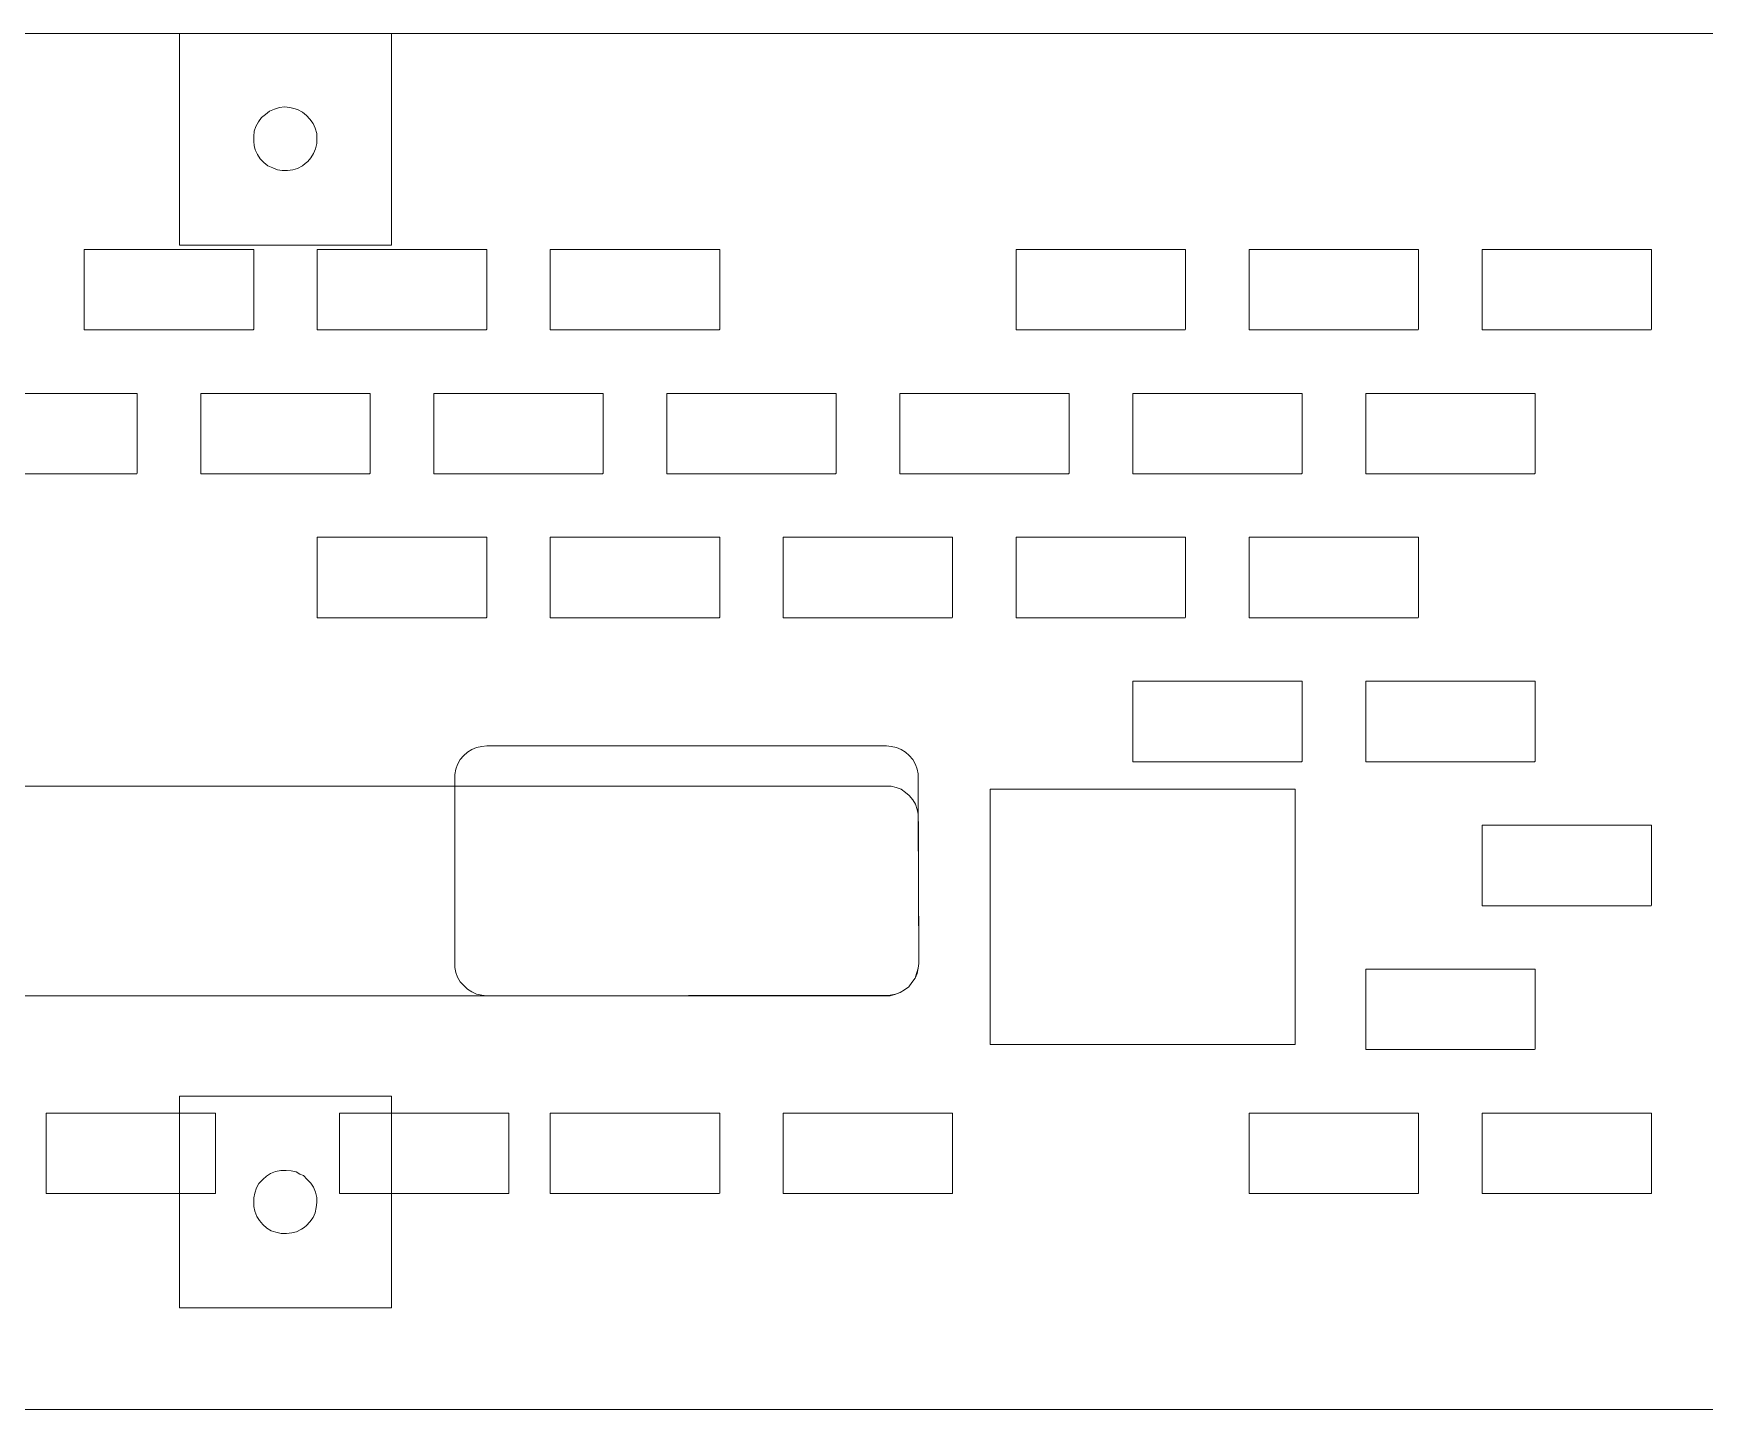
# Model space of a CAD drawing. Header units: millimetres. Extents: x -38 to 1265, y -860 to -429.
# Drawn here: x 219.1 to 298, y -494.5 to -429.5 of the extents above; entities that cross this region are included whole.
import ezdxf

# ---------------------------------------------------------------- set-up
doc = ezdxf.new("R2010")
doc.units = ezdxf.units.MM
doc.header["$MEASUREMENT"] = 0
doc.layers.add('layer 1', color=7, linetype='Continuous')

msp = doc.modelspace()

# ---------------------------------------------------------------- linework, layer by layer
at = {"layer": 'layer 1', "color": 250, "lineweight": 9}
for points, knots in [([(413.0125, -494.4875), (413.0125, -494.4875), (49.0125, -494.4875), (49.0125, -494.4875), (49.0125, -494.4875), (49.0125, -429.4875), (49.0125, -429.4875), (49.0125, -429.4875), (413.0125, -429.4875), (413.0125, -429.4875), (413.0125, -429.4875), (413.0125, -494.4875), (413.0125, -494.4875)], [0, 0, 0, 0, 0.25, 0.25, 0.25, 0.5, 0.5, 0.5, 0.75, 0.75, 0.75, 1, 1, 1, 1]), ([(232.0625, -435.5375), (232.0625, -435.5375), (232.2125, -435.3625), (232.2125, -435.3625), (232.2125, -435.3625), (232.3375, -435.1625), (232.3375, -435.1625), (232.3375, -435.1625), (232.4375, -434.9375), (232.4375, -434.9375), (232.4375, -434.9375), (232.4875, -434.6875), (232.4875, -434.6875), (232.4875, -434.6875), (232.4875, -434.4375), (232.4875, -434.4375), (232.4875, -434.4375), (232.4875, -434.2125), (232.4875, -434.2125), (232.4875, -434.2125), (232.4125, -433.9625), (232.4125, -433.9625), (232.4125, -433.9625), (232.3125, -433.7375), (232.3125, -433.7375), (232.3125, -433.7375), (232.1625, -433.5375), (232.1625, -433.5375), (232.1625, -433.5375), (232.0125, -433.3625), (232.0125, -433.3625), (232.0125, -433.3625), (231.8125, -433.2125), (231.8125, -433.2125), (231.8125, -433.2125), (231.5875, -433.0875), (231.5875, -433.0875), (231.5875, -433.0875), (231.4125, -433.0375), (231.4125, -433.0375), (231.4125, -433.0375), (231.2125, -432.9875), (231.2125, -432.9875), (231.2125, -432.9875), (230.9625, -432.9625), (230.9625, -432.9625), (230.9625, -432.9625), (230.7375, -432.9875), (230.7375, -432.9875), (230.7375, -432.9875), (230.4875, -433.0625), (230.4875, -433.0625), (230.4875, -433.0625), (230.2625, -433.1625), (230.2625, -433.1625), (230.2625, -433.1625), (230.0625, -433.3125), (230.0625, -433.3125), (230.0625, -433.3125), (229.8875, -433.4625), (229.8875, -433.4625), (229.8875, -433.4625), (229.7375, -433.6625), (229.7375, -433.6625), (229.7375, -433.6625), (229.6125, -433.8875), (229.6125, -433.8875), (229.6125, -433.8875), (229.5375, -434.1125), (229.5375, -434.1125), (229.5375, -434.1125), (229.5125, -434.3625), (229.5125, -434.3625), (229.5125, -434.3625), (229.5125, -434.5875), (229.5125, -434.5875), (229.5125, -434.5875), (229.5375, -434.7875), (229.5375, -434.7875), (229.5375, -434.7875), (229.5875, -434.9875), (229.5875, -434.9875), (229.5875, -434.9875), (229.6875, -435.2125), (229.6875, -435.2125), (229.6875, -435.2125), (229.8125, -435.4125), (229.8125, -435.4125), (229.8125, -435.4125), (229.9875, -435.5875), (229.9875, -435.5875), (229.9875, -435.5875), (230.1875, -435.7375), (230.1875, -435.7375), (230.1875, -435.7375), (230.4125, -435.8375), (230.4125, -435.8375), (230.4125, -435.8375), (230.6375, -435.9375), (230.6375, -435.9375), (230.6375, -435.9375), (230.8625, -435.9625), (230.8625, -435.9625), (230.8625, -435.9625), (231.1125, -435.9625), (231.1125, -435.9625), (231.1125, -435.9625), (231.3625, -435.9375), (231.3625, -435.9375), (231.3625, -435.9375), (231.5875, -435.8625), (231.5875, -435.8625), (231.5875, -435.8625), (231.8125, -435.7375), (231.8125, -435.7375), (231.8125, -435.7375), (231.9375, -435.6375), (231.9375, -435.6375), (231.9375, -435.6375), (232.0625, -435.5375), (232.0625, -435.5375)], [0, 0, 0, 0, 0.025, 0.025, 0.025, 0.05, 0.05, 0.05, 0.075, 0.075, 0.075, 0.1, 0.1, 0.1, 0.125, 0.125, 0.125, 0.15, 0.15, 0.15, 0.175, 0.175, 0.175, 0.2, 0.2, 0.2, 0.225, 0.225, 0.225, 0.25, 0.25, 0.25, 0.275, 0.275, 0.275, 0.3, 0.3, 0.3, 0.325, 0.325, 0.325, 0.35, 0.35, 0.35, 0.375, 0.375, 0.375, 0.4, 0.4, 0.4, 0.425, 0.425, 0.425, 0.45, 0.45, 0.45, 0.475, 0.475, 0.475, 0.5, 0.5, 0.5, 0.525, 0.525, 0.525, 0.55, 0.55, 0.55, 0.575, 0.575, 0.575, 0.6, 0.6, 0.6, 0.625, 0.625, 0.625, 0.65, 0.65, 0.65, 0.675, 0.675, 0.675, 0.7, 0.7, 0.7, 0.725, 0.725, 0.725, 0.75, 0.75, 0.75, 0.775, 0.775, 0.775, 0.8, 0.8, 0.8, 0.825, 0.825, 0.825, 0.85, 0.85, 0.85, 0.875, 0.875, 0.875, 0.9, 0.9, 0.9, 0.925, 0.925, 0.925, 0.95, 0.95, 0.95, 0.975, 0.975, 0.975, 1, 1, 1, 1]), ([(229.4875, -443.4875), (229.4875, -443.4875), (229.5125, -443.4625), (229.5125, -443.4625), (229.5125, -443.4625), (229.5125, -439.6875), (229.5125, -439.6875), (229.5125, -439.6875), (229.4875, -439.6875), (229.4875, -439.6875), (229.4875, -439.6875), (221.5125, -439.6875), (221.5125, -439.6875), (221.5125, -439.6875), (221.5125, -443.4625), (221.5125, -443.4625), (221.5125, -443.4625), (221.5125, -443.4875), (221.5125, -443.4875), (221.5125, -443.4875), (229.4875, -443.4875), (229.4875, -443.4875)], [0, 0, 0, 0, 0.1428571, 0.1428571, 0.1428571, 0.2857143, 0.2857143, 0.2857143, 0.4285714, 0.4285714, 0.4285714, 0.5714286, 0.5714286, 0.5714286, 0.7142857, 0.7142857, 0.7142857, 0.8571429, 0.8571429, 0.8571429, 1, 1, 1, 1]), ([(240.4875, -443.4875), (240.4875, -443.4875), (240.5125, -443.4625), (240.5125, -443.4625), (240.5125, -443.4625), (240.5125, -439.6875), (240.5125, -439.6875), (240.5125, -439.6875), (240.4875, -439.6875), (240.4875, -439.6875), (240.4875, -439.6875), (232.5125, -439.6875), (232.5125, -439.6875), (232.5125, -439.6875), (232.5125, -443.4625), (232.5125, -443.4625), (232.5125, -443.4625), (232.5125, -443.4875), (232.5125, -443.4875), (232.5125, -443.4875), (240.4875, -443.4875), (240.4875, -443.4875)], [0, 0, 0, 0, 0.1428571, 0.1428571, 0.1428571, 0.2857143, 0.2857143, 0.2857143, 0.4285714, 0.4285714, 0.4285714, 0.5714286, 0.5714286, 0.5714286, 0.7142857, 0.7142857, 0.7142857, 0.8571429, 0.8571429, 0.8571429, 1, 1, 1, 1]), ([(251.4875, -443.4875), (251.4875, -443.4875), (251.5125, -443.4625), (251.5125, -443.4625), (251.5125, -443.4625), (251.5125, -439.6875), (251.5125, -439.6875), (251.5125, -439.6875), (251.4875, -439.6875), (251.4875, -439.6875), (251.4875, -439.6875), (243.5125, -439.6875), (243.5125, -439.6875), (243.5125, -439.6875), (243.5125, -443.4625), (243.5125, -443.4625), (243.5125, -443.4625), (243.5125, -443.4875), (243.5125, -443.4875), (243.5125, -443.4875), (251.4875, -443.4875), (251.4875, -443.4875)], [0, 0, 0, 0, 0.1428571, 0.1428571, 0.1428571, 0.2857143, 0.2857143, 0.2857143, 0.4285714, 0.4285714, 0.4285714, 0.5714286, 0.5714286, 0.5714286, 0.7142857, 0.7142857, 0.7142857, 0.8571429, 0.8571429, 0.8571429, 1, 1, 1, 1]), ([(273.4875, -443.4875), (273.4875, -443.4875), (273.5125, -443.4625), (273.5125, -443.4625), (273.5125, -443.4625), (273.5125, -439.6875), (273.5125, -439.6875), (273.5125, -439.6875), (273.4875, -439.6875), (273.4875, -439.6875), (273.4875, -439.6875), (265.5125, -439.6875), (265.5125, -439.6875), (265.5125, -439.6875), (265.5125, -443.4625), (265.5125, -443.4625), (265.5125, -443.4625), (265.5125, -443.4875), (265.5125, -443.4875), (265.5125, -443.4875), (273.4875, -443.4875), (273.4875, -443.4875)], [0, 0, 0, 0, 0.1428571, 0.1428571, 0.1428571, 0.2857143, 0.2857143, 0.2857143, 0.4285714, 0.4285714, 0.4285714, 0.5714286, 0.5714286, 0.5714286, 0.7142857, 0.7142857, 0.7142857, 0.8571429, 0.8571429, 0.8571429, 1, 1, 1, 1]), ([(284.4875, -443.4875), (284.4875, -443.4875), (284.5125, -443.4625), (284.5125, -443.4625), (284.5125, -443.4625), (284.5125, -439.6875), (284.5125, -439.6875), (284.5125, -439.6875), (284.4875, -439.6875), (284.4875, -439.6875), (284.4875, -439.6875), (276.5125, -439.6875), (276.5125, -439.6875), (276.5125, -439.6875), (276.5125, -443.4625), (276.5125, -443.4625), (276.5125, -443.4625), (276.5125, -443.4875), (276.5125, -443.4875), (276.5125, -443.4875), (284.4875, -443.4875), (284.4875, -443.4875)], [0, 0, 0, 0, 0.1428571, 0.1428571, 0.1428571, 0.2857143, 0.2857143, 0.2857143, 0.4285714, 0.4285714, 0.4285714, 0.5714286, 0.5714286, 0.5714286, 0.7142857, 0.7142857, 0.7142857, 0.8571429, 0.8571429, 0.8571429, 1, 1, 1, 1]), ([(295.5125, -439.6875), (295.5125, -439.6875), (295.4875, -439.6875), (295.4875, -439.6875), (295.4875, -439.6875), (287.5125, -439.6875), (287.5125, -439.6875), (287.5125, -439.6875), (287.5125, -443.4625), (287.5125, -443.4625), (287.5125, -443.4625), (287.5125, -443.4875), (287.5125, -443.4875), (287.5125, -443.4875), (295.4875, -443.4875), (295.4875, -443.4875), (295.4875, -443.4875), (295.5125, -443.4625), (295.5125, -443.4625), (295.5125, -443.4625), (295.5125, -439.6875), (295.5125, -439.6875)], [0, 0, 0, 0, 0.1428571, 0.1428571, 0.1428571, 0.2857143, 0.2857143, 0.2857143, 0.4285714, 0.4285714, 0.4285714, 0.5714286, 0.5714286, 0.5714286, 0.7142857, 0.7142857, 0.7142857, 0.8571429, 0.8571429, 0.8571429, 1, 1, 1, 1]), ([(216.0125, -446.4875), (216.0125, -446.4875), (216.0125, -446.4875), (216.0125, -446.4875), (216.0125, -446.4875), (216.0125, -450.2625), (216.0125, -450.2625), (216.0125, -450.2625), (216.0125, -450.2875), (216.0125, -450.2875), (216.0125, -450.2875), (223.9875, -450.2875), (223.9875, -450.2875), (223.9875, -450.2875), (224.0125, -450.2625), (224.0125, -450.2625), (224.0125, -450.2625), (224.0125, -446.4875), (224.0125, -446.4875), (224.0125, -446.4875), (216.0125, -446.4875), (216.0125, -446.4875)], [0, 0, 0, 0, 0.1428571, 0.1428571, 0.1428571, 0.2857143, 0.2857143, 0.2857143, 0.4285714, 0.4285714, 0.4285714, 0.5714286, 0.5714286, 0.5714286, 0.7142857, 0.7142857, 0.7142857, 0.8571429, 0.8571429, 0.8571429, 1, 1, 1, 1]), ([(227.0125, -446.4875), (227.0125, -446.4875), (227.0125, -446.4875), (227.0125, -446.4875), (227.0125, -446.4875), (227.0125, -450.2625), (227.0125, -450.2625), (227.0125, -450.2625), (227.0125, -450.2875), (227.0125, -450.2875), (227.0125, -450.2875), (234.9875, -450.2875), (234.9875, -450.2875), (234.9875, -450.2875), (235.0125, -450.2625), (235.0125, -450.2625), (235.0125, -450.2625), (235.0125, -446.4875), (235.0125, -446.4875), (235.0125, -446.4875), (227.0125, -446.4875), (227.0125, -446.4875)], [0, 0, 0, 0, 0.1428571, 0.1428571, 0.1428571, 0.2857143, 0.2857143, 0.2857143, 0.4285714, 0.4285714, 0.4285714, 0.5714286, 0.5714286, 0.5714286, 0.7142857, 0.7142857, 0.7142857, 0.8571429, 0.8571429, 0.8571429, 1, 1, 1, 1]), ([(238.0125, -446.4875), (238.0125, -446.4875), (238.0125, -446.4875), (238.0125, -446.4875), (238.0125, -446.4875), (238.0125, -450.2625), (238.0125, -450.2625), (238.0125, -450.2625), (238.0125, -450.2875), (238.0125, -450.2875), (238.0125, -450.2875), (245.9875, -450.2875), (245.9875, -450.2875), (245.9875, -450.2875), (246.0125, -450.2625), (246.0125, -450.2625), (246.0125, -450.2625), (246.0125, -446.4875), (246.0125, -446.4875), (246.0125, -446.4875), (238.0125, -446.4875), (238.0125, -446.4875)], [0, 0, 0, 0, 0.1428571, 0.1428571, 0.1428571, 0.2857143, 0.2857143, 0.2857143, 0.4285714, 0.4285714, 0.4285714, 0.5714286, 0.5714286, 0.5714286, 0.7142857, 0.7142857, 0.7142857, 0.8571429, 0.8571429, 0.8571429, 1, 1, 1, 1]), ([(249.0125, -446.4875), (249.0125, -446.4875), (249.0125, -446.4875), (249.0125, -446.4875), (249.0125, -446.4875), (249.0125, -450.2625), (249.0125, -450.2625), (249.0125, -450.2625), (249.0125, -450.2875), (249.0125, -450.2875), (249.0125, -450.2875), (256.9875, -450.2875), (256.9875, -450.2875), (256.9875, -450.2875), (257.0125, -450.2625), (257.0125, -450.2625), (257.0125, -450.2625), (257.0125, -446.4875), (257.0125, -446.4875), (257.0125, -446.4875), (249.0125, -446.4875), (249.0125, -446.4875)], [0, 0, 0, 0, 0.1428571, 0.1428571, 0.1428571, 0.2857143, 0.2857143, 0.2857143, 0.4285714, 0.4285714, 0.4285714, 0.5714286, 0.5714286, 0.5714286, 0.7142857, 0.7142857, 0.7142857, 0.8571429, 0.8571429, 0.8571429, 1, 1, 1, 1]), ([(260.0125, -446.4875), (260.0125, -446.4875), (260.0125, -446.4875), (260.0125, -446.4875), (260.0125, -446.4875), (260.0125, -450.2625), (260.0125, -450.2625), (260.0125, -450.2625), (260.0125, -450.2875), (260.0125, -450.2875), (260.0125, -450.2875), (267.9875, -450.2875), (267.9875, -450.2875), (267.9875, -450.2875), (268.0125, -450.2625), (268.0125, -450.2625), (268.0125, -450.2625), (268.0125, -446.4875), (268.0125, -446.4875), (268.0125, -446.4875), (260.0125, -446.4875), (260.0125, -446.4875)], [0, 0, 0, 0, 0.1428571, 0.1428571, 0.1428571, 0.2857143, 0.2857143, 0.2857143, 0.4285714, 0.4285714, 0.4285714, 0.5714286, 0.5714286, 0.5714286, 0.7142857, 0.7142857, 0.7142857, 0.8571429, 0.8571429, 0.8571429, 1, 1, 1, 1]), ([(271.0125, -446.4875), (271.0125, -446.4875), (271.0125, -446.4875), (271.0125, -446.4875), (271.0125, -446.4875), (271.0125, -450.2625), (271.0125, -450.2625), (271.0125, -450.2625), (271.0125, -450.2875), (271.0125, -450.2875), (271.0125, -450.2875), (278.9875, -450.2875), (278.9875, -450.2875), (278.9875, -450.2875), (279.0125, -450.2625), (279.0125, -450.2625), (279.0125, -450.2625), (279.0125, -446.4875), (279.0125, -446.4875), (279.0125, -446.4875), (271.0125, -446.4875), (271.0125, -446.4875)], [0, 0, 0, 0, 0.1428571, 0.1428571, 0.1428571, 0.2857143, 0.2857143, 0.2857143, 0.4285714, 0.4285714, 0.4285714, 0.5714286, 0.5714286, 0.5714286, 0.7142857, 0.7142857, 0.7142857, 0.8571429, 0.8571429, 0.8571429, 1, 1, 1, 1]), ([(282.0125, -446.4875), (282.0125, -446.4875), (282.0125, -446.4875), (282.0125, -446.4875), (282.0125, -446.4875), (282.0125, -450.2625), (282.0125, -450.2625), (282.0125, -450.2625), (282.0125, -450.2875), (282.0125, -450.2875), (282.0125, -450.2875), (289.9875, -450.2875), (289.9875, -450.2875), (289.9875, -450.2875), (290.0125, -450.2625), (290.0125, -450.2625), (290.0125, -450.2625), (290.0125, -446.4875), (290.0125, -446.4875), (290.0125, -446.4875), (282.0125, -446.4875), (282.0125, -446.4875)], [0, 0, 0, 0, 0.1428571, 0.1428571, 0.1428571, 0.2857143, 0.2857143, 0.2857143, 0.4285714, 0.4285714, 0.4285714, 0.5714286, 0.5714286, 0.5714286, 0.7142857, 0.7142857, 0.7142857, 0.8571429, 0.8571429, 0.8571429, 1, 1, 1, 1]), ([(240.5125, -453.2875), (240.5125, -453.2875), (240.4875, -453.2875), (240.4875, -453.2875), (240.4875, -453.2875), (232.5125, -453.2875), (232.5125, -453.2875), (232.5125, -453.2875), (232.5125, -457.0625), (232.5125, -457.0625), (232.5125, -457.0625), (232.5125, -457.0875), (232.5125, -457.0875), (232.5125, -457.0875), (240.4875, -457.0875), (240.4875, -457.0875), (240.4875, -457.0875), (240.5125, -457.0625), (240.5125, -457.0625), (240.5125, -457.0625), (240.5125, -453.2875), (240.5125, -453.2875)], [0, 0, 0, 0, 0.1428571, 0.1428571, 0.1428571, 0.2857143, 0.2857143, 0.2857143, 0.4285714, 0.4285714, 0.4285714, 0.5714286, 0.5714286, 0.5714286, 0.7142857, 0.7142857, 0.7142857, 0.8571429, 0.8571429, 0.8571429, 1, 1, 1, 1]), ([(243.5125, -453.2875), (243.5125, -453.2875), (243.5125, -457.0625), (243.5125, -457.0625), (243.5125, -457.0625), (243.5125, -457.0875), (243.5125, -457.0875), (243.5125, -457.0875), (251.4875, -457.0875), (251.4875, -457.0875), (251.4875, -457.0875), (251.5125, -457.0625), (251.5125, -457.0625), (251.5125, -457.0625), (251.5125, -453.2875), (251.5125, -453.2875), (251.5125, -453.2875), (251.4875, -453.2875), (251.4875, -453.2875), (251.4875, -453.2875), (243.5125, -453.2875), (243.5125, -453.2875)], [0, 0, 0, 0, 0.1428571, 0.1428571, 0.1428571, 0.2857143, 0.2857143, 0.2857143, 0.4285714, 0.4285714, 0.4285714, 0.5714286, 0.5714286, 0.5714286, 0.7142857, 0.7142857, 0.7142857, 0.8571429, 0.8571429, 0.8571429, 1, 1, 1, 1]), ([(254.5125, -453.2875), (254.5125, -453.2875), (254.5125, -457.0625), (254.5125, -457.0625), (254.5125, -457.0625), (254.5125, -457.0875), (254.5125, -457.0875), (254.5125, -457.0875), (262.4875, -457.0875), (262.4875, -457.0875), (262.4875, -457.0875), (262.5125, -457.0625), (262.5125, -457.0625), (262.5125, -457.0625), (262.5125, -453.2875), (262.5125, -453.2875), (262.5125, -453.2875), (262.4875, -453.2875), (262.4875, -453.2875), (262.4875, -453.2875), (254.5125, -453.2875), (254.5125, -453.2875)], [0, 0, 0, 0, 0.1428571, 0.1428571, 0.1428571, 0.2857143, 0.2857143, 0.2857143, 0.4285714, 0.4285714, 0.4285714, 0.5714286, 0.5714286, 0.5714286, 0.7142857, 0.7142857, 0.7142857, 0.8571429, 0.8571429, 0.8571429, 1, 1, 1, 1]), ([(265.5125, -457.0875), (265.5125, -457.0875), (273.4875, -457.0875), (273.4875, -457.0875), (273.4875, -457.0875), (273.5125, -457.0625), (273.5125, -457.0625), (273.5125, -457.0625), (273.5125, -453.2875), (273.5125, -453.2875), (273.5125, -453.2875), (273.4875, -453.2875), (273.4875, -453.2875), (273.4875, -453.2875), (265.5125, -453.2875), (265.5125, -453.2875), (265.5125, -453.2875), (265.5125, -457.0625), (265.5125, -457.0625), (265.5125, -457.0625), (265.5125, -457.0875), (265.5125, -457.0875)], [0, 0, 0, 0, 0.1428571, 0.1428571, 0.1428571, 0.2857143, 0.2857143, 0.2857143, 0.4285714, 0.4285714, 0.4285714, 0.5714286, 0.5714286, 0.5714286, 0.7142857, 0.7142857, 0.7142857, 0.8571429, 0.8571429, 0.8571429, 1, 1, 1, 1]), ([(276.5125, -457.0875), (276.5125, -457.0875), (284.4875, -457.0875), (284.4875, -457.0875), (284.4875, -457.0875), (284.5125, -457.0625), (284.5125, -457.0625), (284.5125, -457.0625), (284.5125, -453.2875), (284.5125, -453.2875), (284.5125, -453.2875), (284.4875, -453.2875), (284.4875, -453.2875), (284.4875, -453.2875), (276.5125, -453.2875), (276.5125, -453.2875), (276.5125, -453.2875), (276.5125, -457.0625), (276.5125, -457.0625), (276.5125, -457.0625), (276.5125, -457.0875), (276.5125, -457.0875)], [0, 0, 0, 0, 0.1428571, 0.1428571, 0.1428571, 0.2857143, 0.2857143, 0.2857143, 0.4285714, 0.4285714, 0.4285714, 0.5714286, 0.5714286, 0.5714286, 0.7142857, 0.7142857, 0.7142857, 0.8571429, 0.8571429, 0.8571429, 1, 1, 1, 1]), ([(278.9875, -463.8875), (278.9875, -463.8875), (279.0125, -463.8625), (279.0125, -463.8625), (279.0125, -463.8625), (279.0125, -460.0875), (279.0125, -460.0875), (279.0125, -460.0875), (271.0125, -460.0875), (271.0125, -460.0875), (271.0125, -460.0875), (271.0125, -460.0875), (271.0125, -460.0875), (271.0125, -460.0875), (271.0125, -463.8625), (271.0125, -463.8625), (271.0125, -463.8625), (271.0125, -463.8875), (271.0125, -463.8875), (271.0125, -463.8875), (278.9875, -463.8875), (278.9875, -463.8875)], [0, 0, 0, 0, 0.1428571, 0.1428571, 0.1428571, 0.2857143, 0.2857143, 0.2857143, 0.4285714, 0.4285714, 0.4285714, 0.5714286, 0.5714286, 0.5714286, 0.7142857, 0.7142857, 0.7142857, 0.8571429, 0.8571429, 0.8571429, 1, 1, 1, 1]), ([(282.0125, -463.8875), (282.0125, -463.8875), (289.9875, -463.8875), (289.9875, -463.8875), (289.9875, -463.8875), (290.0125, -463.8625), (290.0125, -463.8625), (290.0125, -463.8625), (290.0125, -460.0875), (290.0125, -460.0875), (290.0125, -460.0875), (282.0125, -460.0875), (282.0125, -460.0875), (282.0125, -460.0875), (282.0125, -460.0875), (282.0125, -460.0875), (282.0125, -460.0875), (282.0125, -463.8625), (282.0125, -463.8625), (282.0125, -463.8625), (282.0125, -463.8875), (282.0125, -463.8875)], [0, 0, 0, 0, 0.1428571, 0.1428571, 0.1428571, 0.2857143, 0.2857143, 0.2857143, 0.4285714, 0.4285714, 0.4285714, 0.5714286, 0.5714286, 0.5714286, 0.7142857, 0.7142857, 0.7142857, 0.8571429, 0.8571429, 0.8571429, 1, 1, 1, 1]), ([(240.5125, -463.1375), (240.5125, -463.1375), (240.2875, -463.1625), (240.2875, -463.1625), (240.2875, -463.1625), (240.0375, -463.2125), (240.0375, -463.2125), (240.0375, -463.2125), (239.8125, -463.3125), (239.8125, -463.3125), (239.8125, -463.3125), (239.6125, -463.4375), (239.6125, -463.4375), (239.6125, -463.4375), (239.4125, -463.6125), (239.4125, -463.6125), (239.4125, -463.6125), (239.2625, -463.7875), (239.2625, -463.7875), (239.2625, -463.7875), (239.1375, -464.0125), (239.1375, -464.0125), (239.1375, -464.0125), (239.0625, -464.2375), (239.0625, -464.2375), (239.0625, -464.2375), (239.0125, -464.4875), (239.0125, -464.4875), (239.0125, -464.4875), (239.0125, -464.6625), (239.0125, -464.6625), (239.0125, -464.6625), (239.0125, -473.6125), (239.0125, -473.6125), (239.0125, -473.6125), (239.0625, -473.8375), (239.0625, -473.8375), (239.0625, -473.8375), (239.1375, -474.0625), (239.1375, -474.0625), (239.1375, -474.0625), (239.2625, -474.2875), (239.2625, -474.2875), (239.2625, -474.2875), (239.4375, -474.4625), (239.4375, -474.4625), (239.4375, -474.4625), (239.6125, -474.6375), (239.6125, -474.6375), (239.6125, -474.6375), (239.8125, -474.7625), (239.8125, -474.7625), (239.8125, -474.7625), (240.0375, -474.8625), (240.0375, -474.8625), (240.0375, -474.8625), (240.2875, -474.9125), (240.2875, -474.9125), (240.2875, -474.9125), (240.5125, -474.9375), (240.5125, -474.9375), (240.5125, -474.9375), (259.5625, -474.9125), (259.5625, -474.9125), (259.5625, -474.9125), (259.8125, -474.8625), (259.8125, -474.8625), (259.8125, -474.8625), (260.0375, -474.7875), (260.0375, -474.7875), (260.0375, -474.7875), (260.2375, -474.6625), (260.2375, -474.6625), (260.2375, -474.6625), (260.4375, -474.5125), (260.4375, -474.5125), (260.4375, -474.5125), (260.5875, -474.3125), (260.5875, -474.3125), (260.5875, -474.3125), (260.7375, -474.1125), (260.7375, -474.1125), (260.7375, -474.1125), (260.8375, -473.8875), (260.8375, -473.8875), (260.8375, -473.8875), (260.8875, -473.6375), (260.8875, -473.6375), (260.8875, -473.6375), (260.9125, -473.4125), (260.9125, -473.4125), (260.9125, -473.4125), (260.8875, -464.4625), (260.8875, -464.4625), (260.8875, -464.4625), (260.8375, -464.2375), (260.8375, -464.2375), (260.8375, -464.2375), (260.7625, -464.0125), (260.7625, -464.0125), (260.7625, -464.0125), (260.6375, -463.7875), (260.6375, -463.7875), (260.6375, -463.7875), (260.4625, -463.5875), (260.4625, -463.5875), (260.4625, -463.5875), (260.2875, -463.4375), (260.2875, -463.4375), (260.2875, -463.4375), (260.0875, -463.3125), (260.0875, -463.3125), (260.0875, -463.3125), (259.8625, -463.2125), (259.8625, -463.2125), (259.8625, -463.2125), (259.6125, -463.1625), (259.6125, -463.1625), (259.6125, -463.1625), (259.3875, -463.1375), (259.3875, -463.1375), (259.3875, -463.1375), (240.5125, -463.1375), (240.5125, -463.1375)], [0, 0, 0, 0, 0.0243902, 0.0243902, 0.0243902, 0.0487805, 0.0487805, 0.0487805, 0.0731707, 0.0731707, 0.0731707, 0.097561, 0.097561, 0.097561, 0.1219512, 0.1219512, 0.1219512, 0.1463415, 0.1463415, 0.1463415, 0.1707317, 0.1707317, 0.1707317, 0.195122, 0.195122, 0.195122, 0.2195122, 0.2195122, 0.2195122, 0.2439024, 0.2439024, 0.2439024, 0.2682927, 0.2682927, 0.2682927, 0.2926829, 0.2926829, 0.2926829, 0.3170732, 0.3170732, 0.3170732, 0.3414634, 0.3414634, 0.3414634, 0.3658537, 0.3658537, 0.3658537, 0.3902439, 0.3902439, 0.3902439, 0.4146341, 0.4146341, 0.4146341, 0.4390244, 0.4390244, 0.4390244, 0.4634146, 0.4634146, 0.4634146, 0.4878049, 0.4878049, 0.4878049, 0.5121951, 0.5121951, 0.5121951, 0.5365854, 0.5365854, 0.5365854, 0.5609756, 0.5609756, 0.5609756, 0.5853659, 0.5853659, 0.5853659, 0.6097561, 0.6097561, 0.6097561, 0.6341463, 0.6341463, 0.6341463, 0.6585366, 0.6585366, 0.6585366, 0.6829268, 0.6829268, 0.6829268, 0.7073171, 0.7073171, 0.7073171, 0.7317073, 0.7317073, 0.7317073, 0.7560976, 0.7560976, 0.7560976, 0.7804878, 0.7804878, 0.7804878, 0.804878, 0.804878, 0.804878, 0.8292683, 0.8292683, 0.8292683, 0.8536585, 0.8536585, 0.8536585, 0.8780488, 0.8780488, 0.8780488, 0.902439, 0.902439, 0.902439, 0.9268293, 0.9268293, 0.9268293, 0.9512195, 0.9512195, 0.9512195, 0.9756098, 0.9756098, 0.9756098, 1, 1, 1, 1]), ([(259.3625, -465.0375), (259.3625, -465.0375), (190.4125, -465.0375), (190.4125, -465.0375), (190.4125, -465.0375), (190.1624, -465.0875), (190.1624, -465.0875), (190.1624, -465.0875), (189.9375, -465.1625), (189.9375, -465.1625), (189.9375, -465.1625), (189.7375, -465.2875), (189.7375, -465.2875), (189.7375, -465.2875), (189.5375, -465.4625), (189.5375, -465.4625), (189.5375, -465.4625), (189.3875, -465.6375), (189.3875, -465.6375), (189.3875, -465.6375), (189.2375, -465.8375), (189.2375, -465.8375), (189.2375, -465.8375), (189.1375, -466.0625), (189.1375, -466.0625), (189.1375, -466.0625), (189.0875, -466.3125), (189.0875, -466.3125), (189.0875, -466.3125), (189.0625, -466.5625), (189.0625, -466.5625), (189.0625, -466.5625), (189.0875, -473.5875), (189.0875, -473.5875), (189.0875, -473.5875), (189.1375, -473.8375), (189.1375, -473.8375), (189.1375, -473.8375), (189.2125, -474.0625), (189.2125, -474.0625), (189.2125, -474.0625), (189.3375, -474.2875), (189.3375, -474.2875), (189.3375, -474.2875), (189.4875, -474.4625), (189.4875, -474.4625), (189.4875, -474.4625), (189.6875, -474.6375), (189.6875, -474.6375), (189.6875, -474.6375), (189.8875, -474.7625), (189.8875, -474.7625), (189.8875, -474.7625), (190.1125, -474.8625), (190.1125, -474.8625), (190.1125, -474.8625), (190.3624, -474.9125), (190.3624, -474.9125), (190.3624, -474.9125), (190.6125, -474.9375), (190.6125, -474.9375), (190.6125, -474.9375), (259.5625, -474.9375), (259.5625, -474.9375), (259.5625, -474.9375), (259.7875, -474.8875), (259.7875, -474.8875), (259.7875, -474.8875), (260.0375, -474.7875), (260.0375, -474.7875), (260.0375, -474.7875), (260.2375, -474.6625), (260.2375, -474.6625), (260.2375, -474.6625), (260.4375, -474.5125), (260.4375, -474.5125), (260.4375, -474.5125), (260.5875, -474.3125), (260.5875, -474.3125), (260.5875, -474.3125), (260.7375, -474.1125), (260.7375, -474.1125), (260.7375, -474.1125), (260.8125, -473.8875), (260.8125, -473.8875), (260.8125, -473.8875), (260.8875, -473.6375), (260.8875, -473.6375), (260.8875, -473.6375), (260.9125, -473.4125), (260.9125, -473.4125), (260.9125, -473.4125), (260.8875, -466.3625), (260.8875, -466.3625), (260.8875, -466.3625), (260.8375, -466.1375), (260.8375, -466.1375), (260.8375, -466.1375), (260.7625, -465.8875), (260.7625, -465.8875), (260.7625, -465.8875), (260.6375, -465.6875), (260.6375, -465.6875), (260.6375, -465.6875), (260.4625, -465.4875), (260.4625, -465.4875), (260.4625, -465.4875), (260.2875, -465.3375), (260.2875, -465.3375), (260.2875, -465.3375), (260.0875, -465.1875), (260.0875, -465.1875), (260.0875, -465.1875), (259.8375, -465.1125), (259.8375, -465.1125), (259.8375, -465.1125), (259.6125, -465.0375), (259.6125, -465.0375), (259.6125, -465.0375), (259.5875, -465.0375), (259.5875, -465.0375), (259.5875, -465.0375), (259.3625, -465.0375), (259.3625, -465.0375)], [0, 0, 0, 0, 0.0243902, 0.0243902, 0.0243902, 0.0487805, 0.0487805, 0.0487805, 0.0731707, 0.0731707, 0.0731707, 0.097561, 0.097561, 0.097561, 0.1219512, 0.1219512, 0.1219512, 0.1463415, 0.1463415, 0.1463415, 0.1707317, 0.1707317, 0.1707317, 0.195122, 0.195122, 0.195122, 0.2195122, 0.2195122, 0.2195122, 0.2439024, 0.2439024, 0.2439024, 0.2682927, 0.2682927, 0.2682927, 0.2926829, 0.2926829, 0.2926829, 0.3170732, 0.3170732, 0.3170732, 0.3414634, 0.3414634, 0.3414634, 0.3658537, 0.3658537, 0.3658537, 0.3902439, 0.3902439, 0.3902439, 0.4146341, 0.4146341, 0.4146341, 0.4390244, 0.4390244, 0.4390244, 0.4634146, 0.4634146, 0.4634146, 0.4878049, 0.4878049, 0.4878049, 0.5121951, 0.5121951, 0.5121951, 0.5365854, 0.5365854, 0.5365854, 0.5609756, 0.5609756, 0.5609756, 0.5853659, 0.5853659, 0.5853659, 0.6097561, 0.6097561, 0.6097561, 0.6341463, 0.6341463, 0.6341463, 0.6585366, 0.6585366, 0.6585366, 0.6829268, 0.6829268, 0.6829268, 0.7073171, 0.7073171, 0.7073171, 0.7317073, 0.7317073, 0.7317073, 0.7560976, 0.7560976, 0.7560976, 0.7804878, 0.7804878, 0.7804878, 0.804878, 0.804878, 0.804878, 0.8292683, 0.8292683, 0.8292683, 0.8536585, 0.8536585, 0.8536585, 0.8780488, 0.8780488, 0.8780488, 0.902439, 0.902439, 0.902439, 0.9268293, 0.9268293, 0.9268293, 0.9512195, 0.9512195, 0.9512195, 0.9756098, 0.9756098, 0.9756098, 1, 1, 1, 1]), ([(264.2875, -465.1875), (264.2875, -465.1875), (264.2875, -477.2375), (264.2875, -477.2375), (264.2875, -477.2375), (278.6875, -477.2375), (278.6875, -477.2375), (278.6875, -477.2375), (278.6875, -465.1875), (278.6875, -465.1875), (278.6875, -465.1875), (264.2875, -465.1875), (264.2875, -465.1875)], [0, 0, 0, 0, 0.25, 0.25, 0.25, 0.5, 0.5, 0.5, 0.75, 0.75, 0.75, 1, 1, 1, 1]), ([(287.5125, -470.6625), (287.5125, -470.6625), (287.5125, -470.6875), (287.5125, -470.6875), (287.5125, -470.6875), (295.4875, -470.6875), (295.4875, -470.6875), (295.4875, -470.6875), (295.5125, -470.6625), (295.5125, -470.6625), (295.5125, -470.6625), (295.5125, -466.8875), (295.5125, -466.8875), (295.5125, -466.8875), (295.4875, -466.8875), (295.4875, -466.8875), (295.4875, -466.8875), (287.5125, -466.8875), (287.5125, -466.8875), (287.5125, -466.8875), (287.5125, -470.6625), (287.5125, -470.6625)], [0, 0, 0, 0, 0.1428571, 0.1428571, 0.1428571, 0.2857143, 0.2857143, 0.2857143, 0.4285714, 0.4285714, 0.4285714, 0.5714286, 0.5714286, 0.5714286, 0.7142857, 0.7142857, 0.7142857, 0.8571429, 0.8571429, 0.8571429, 1, 1, 1, 1]), ([(282.0125, -473.6875), (282.0125, -473.6875), (282.0125, -473.6875), (282.0125, -473.6875), (282.0125, -473.6875), (282.0125, -477.4625), (282.0125, -477.4625), (282.0125, -477.4625), (282.0125, -477.4875), (282.0125, -477.4875), (282.0125, -477.4875), (289.9875, -477.4875), (289.9875, -477.4875), (289.9875, -477.4875), (290.0125, -477.4625), (290.0125, -477.4625), (290.0125, -477.4625), (290.0125, -473.6875), (290.0125, -473.6875), (290.0125, -473.6875), (282.0125, -473.6875), (282.0125, -473.6875)], [0, 0, 0, 0, 0.1428571, 0.1428571, 0.1428571, 0.2857143, 0.2857143, 0.2857143, 0.4285714, 0.4285714, 0.4285714, 0.5714286, 0.5714286, 0.5714286, 0.7142857, 0.7142857, 0.7142857, 0.8571429, 0.8571429, 0.8571429, 1, 1, 1, 1]), ([(227.7125, -484.2625), (227.7125, -484.2625), (227.7125, -480.4875), (227.7125, -480.4875), (227.7125, -480.4875), (227.6875, -480.4875), (227.6875, -480.4875), (227.6875, -480.4875), (219.7125, -480.4875), (219.7125, -480.4875), (219.7125, -480.4875), (219.7125, -484.2625), (219.7125, -484.2625), (219.7125, -484.2625), (219.7125, -484.2875), (219.7125, -484.2875), (219.7125, -484.2875), (227.6875, -484.2875), (227.6875, -484.2875), (227.6875, -484.2875), (227.7125, -484.2625), (227.7125, -484.2625)], [0, 0, 0, 0, 0.1428571, 0.1428571, 0.1428571, 0.2857143, 0.2857143, 0.2857143, 0.4285714, 0.4285714, 0.4285714, 0.5714286, 0.5714286, 0.5714286, 0.7142857, 0.7142857, 0.7142857, 0.8571429, 0.8571429, 0.8571429, 1, 1, 1, 1]), ([(241.5625, -480.4875), (241.5625, -480.4875), (241.5375, -480.4875), (241.5375, -480.4875), (241.5375, -480.4875), (233.5625, -480.4875), (233.5625, -480.4875), (233.5625, -480.4875), (233.5625, -484.2625), (233.5625, -484.2625), (233.5625, -484.2625), (233.5625, -484.2875), (233.5625, -484.2875), (233.5625, -484.2875), (241.5375, -484.2875), (241.5375, -484.2875), (241.5375, -484.2875), (241.5625, -484.2625), (241.5625, -484.2625), (241.5625, -484.2625), (241.5625, -480.4875), (241.5625, -480.4875)], [0, 0, 0, 0, 0.1428571, 0.1428571, 0.1428571, 0.2857143, 0.2857143, 0.2857143, 0.4285714, 0.4285714, 0.4285714, 0.5714286, 0.5714286, 0.5714286, 0.7142857, 0.7142857, 0.7142857, 0.8571429, 0.8571429, 0.8571429, 1, 1, 1, 1]), ([(251.5125, -480.4875), (251.5125, -480.4875), (251.4875, -480.4875), (251.4875, -480.4875), (251.4875, -480.4875), (243.5125, -480.4875), (243.5125, -480.4875), (243.5125, -480.4875), (243.5125, -484.2625), (243.5125, -484.2625), (243.5125, -484.2625), (243.5125, -484.2875), (243.5125, -484.2875), (243.5125, -484.2875), (251.4875, -484.2875), (251.4875, -484.2875), (251.4875, -484.2875), (251.5125, -484.2625), (251.5125, -484.2625), (251.5125, -484.2625), (251.5125, -480.4875), (251.5125, -480.4875)], [0, 0, 0, 0, 0.1428571, 0.1428571, 0.1428571, 0.2857143, 0.2857143, 0.2857143, 0.4285714, 0.4285714, 0.4285714, 0.5714286, 0.5714286, 0.5714286, 0.7142857, 0.7142857, 0.7142857, 0.8571429, 0.8571429, 0.8571429, 1, 1, 1, 1]), ([(262.4875, -480.4875), (262.4875, -480.4875), (254.5125, -480.4875), (254.5125, -480.4875), (254.5125, -480.4875), (254.5125, -484.2625), (254.5125, -484.2625), (254.5125, -484.2625), (254.5125, -484.2875), (254.5125, -484.2875), (254.5125, -484.2875), (262.4875, -484.2875), (262.4875, -484.2875), (262.4875, -484.2875), (262.5125, -484.2625), (262.5125, -484.2625), (262.5125, -484.2625), (262.5125, -480.4875), (262.5125, -480.4875), (262.5125, -480.4875), (262.4875, -480.4875), (262.4875, -480.4875)], [0, 0, 0, 0, 0.1428571, 0.1428571, 0.1428571, 0.2857143, 0.2857143, 0.2857143, 0.4285714, 0.4285714, 0.4285714, 0.5714286, 0.5714286, 0.5714286, 0.7142857, 0.7142857, 0.7142857, 0.8571429, 0.8571429, 0.8571429, 1, 1, 1, 1]), ([(276.5125, -480.4875), (276.5125, -480.4875), (276.5125, -484.2625), (276.5125, -484.2625), (276.5125, -484.2625), (276.5125, -484.2875), (276.5125, -484.2875), (276.5125, -484.2875), (284.4875, -484.2875), (284.4875, -484.2875), (284.4875, -484.2875), (284.5125, -484.2625), (284.5125, -484.2625), (284.5125, -484.2625), (284.5125, -480.4875), (284.5125, -480.4875), (284.5125, -480.4875), (284.4875, -480.4875), (284.4875, -480.4875), (284.4875, -480.4875), (276.5125, -480.4875), (276.5125, -480.4875)], [0, 0, 0, 0, 0.1428571, 0.1428571, 0.1428571, 0.2857143, 0.2857143, 0.2857143, 0.4285714, 0.4285714, 0.4285714, 0.5714286, 0.5714286, 0.5714286, 0.7142857, 0.7142857, 0.7142857, 0.8571429, 0.8571429, 0.8571429, 1, 1, 1, 1]), ([(287.5125, -484.2625), (287.5125, -484.2625), (287.5125, -484.2875), (287.5125, -484.2875), (287.5125, -484.2875), (295.4875, -484.2875), (295.4875, -484.2875), (295.4875, -484.2875), (295.5125, -484.2625), (295.5125, -484.2625), (295.5125, -484.2625), (295.5125, -480.4875), (295.5125, -480.4875), (295.5125, -480.4875), (295.4875, -480.4875), (295.4875, -480.4875), (295.4875, -480.4875), (287.5125, -480.4875), (287.5125, -480.4875), (287.5125, -480.4875), (287.5125, -484.2625), (287.5125, -484.2625)], [0, 0, 0, 0, 0.1428571, 0.1428571, 0.1428571, 0.2857143, 0.2857143, 0.2857143, 0.4285714, 0.4285714, 0.4285714, 0.5714286, 0.5714286, 0.5714286, 0.7142857, 0.7142857, 0.7142857, 0.8571429, 0.8571429, 0.8571429, 1, 1, 1, 1]), ([(231.7375, -485.9875), (231.7375, -485.9875), (231.5375, -486.0875), (231.5375, -486.0875), (231.5375, -486.0875), (231.3125, -486.1375), (231.3125, -486.1375), (231.3125, -486.1375), (231.0625, -486.1625), (231.0625, -486.1625), (231.0625, -486.1625), (230.8125, -486.1625), (230.8125, -486.1625), (230.8125, -486.1625), (230.5625, -486.1125), (230.5625, -486.1125), (230.5625, -486.1125), (230.3375, -486.0375), (230.3375, -486.0375), (230.3375, -486.0375), (230.1375, -485.9125), (230.1375, -485.9125), (230.1375, -485.9125), (229.9375, -485.7375), (229.9375, -485.7375), (229.9375, -485.7375), (229.7875, -485.5625), (229.7875, -485.5625), (229.7875, -485.5625), (229.6625, -485.3625), (229.6625, -485.3625), (229.6625, -485.3625), (229.5625, -485.1125), (229.5625, -485.1125), (229.5625, -485.1125), (229.5125, -484.8875), (229.5125, -484.8875), (229.5125, -484.8875), (229.5125, -484.6875), (229.5125, -484.6875), (229.5125, -484.6875), (229.5125, -484.4875), (229.5125, -484.4875), (229.5125, -484.4875), (229.5625, -484.2625), (229.5625, -484.2625), (229.5625, -484.2625), (229.6375, -484.0125), (229.6375, -484.0125), (229.6375, -484.0125), (229.7625, -483.8125), (229.7625, -483.8125), (229.7625, -483.8125), (229.9375, -483.6125), (229.9375, -483.6125), (229.9375, -483.6125), (230.1125, -483.4625), (230.1125, -483.4625), (230.1125, -483.4625), (230.3125, -483.3375), (230.3125, -483.3375), (230.3125, -483.3375), (230.5375, -483.2375), (230.5375, -483.2375), (230.5375, -483.2375), (230.7875, -483.1875), (230.7875, -483.1875), (230.7875, -483.1875), (231.0375, -483.1875), (231.0375, -483.1875), (231.0375, -483.1875), (231.2875, -483.2125), (231.2875, -483.2125), (231.2875, -483.2125), (231.5125, -483.2625), (231.5125, -483.2625), (231.5125, -483.2625), (231.6875, -483.3625), (231.6875, -483.3625), (231.6875, -483.3625), (231.8625, -483.4375), (231.8625, -483.4375), (231.8625, -483.4375), (232.0375, -483.6125), (232.0375, -483.6125), (232.0375, -483.6125), (232.2125, -483.7875), (232.2125, -483.7875), (232.2125, -483.7875), (232.3375, -483.9875), (232.3375, -483.9875), (232.3375, -483.9875), (232.4375, -484.2125), (232.4375, -484.2125), (232.4375, -484.2125), (232.4875, -484.4625), (232.4875, -484.4625), (232.4875, -484.4625), (232.4875, -484.7125), (232.4875, -484.7125), (232.4875, -484.7125), (232.4625, -484.9375), (232.4625, -484.9375), (232.4625, -484.9375), (232.4125, -485.1875), (232.4125, -485.1875), (232.4125, -485.1875), (232.3125, -485.4125), (232.3125, -485.4125), (232.3125, -485.4125), (232.1625, -485.6125), (232.1625, -485.6125), (232.1625, -485.6125), (232.0125, -485.7875), (232.0125, -485.7875), (232.0125, -485.7875), (231.8875, -485.8875), (231.8875, -485.8875), (231.8875, -485.8875), (231.7625, -485.9625), (231.7625, -485.9625), (231.7625, -485.9625), (231.7375, -485.9875), (231.7375, -485.9875)], [0, 0, 0, 0, 0.0243902, 0.0243902, 0.0243902, 0.0487805, 0.0487805, 0.0487805, 0.0731707, 0.0731707, 0.0731707, 0.097561, 0.097561, 0.097561, 0.1219512, 0.1219512, 0.1219512, 0.1463415, 0.1463415, 0.1463415, 0.1707317, 0.1707317, 0.1707317, 0.195122, 0.195122, 0.195122, 0.2195122, 0.2195122, 0.2195122, 0.2439024, 0.2439024, 0.2439024, 0.2682927, 0.2682927, 0.2682927, 0.2926829, 0.2926829, 0.2926829, 0.3170732, 0.3170732, 0.3170732, 0.3414634, 0.3414634, 0.3414634, 0.3658537, 0.3658537, 0.3658537, 0.3902439, 0.3902439, 0.3902439, 0.4146341, 0.4146341, 0.4146341, 0.4390244, 0.4390244, 0.4390244, 0.4634146, 0.4634146, 0.4634146, 0.4878049, 0.4878049, 0.4878049, 0.5121951, 0.5121951, 0.5121951, 0.5365854, 0.5365854, 0.5365854, 0.5609756, 0.5609756, 0.5609756, 0.5853659, 0.5853659, 0.5853659, 0.6097561, 0.6097561, 0.6097561, 0.6341463, 0.6341463, 0.6341463, 0.6585366, 0.6585366, 0.6585366, 0.6829268, 0.6829268, 0.6829268, 0.7073171, 0.7073171, 0.7073171, 0.7317073, 0.7317073, 0.7317073, 0.7560976, 0.7560976, 0.7560976, 0.7804878, 0.7804878, 0.7804878, 0.804878, 0.804878, 0.804878, 0.8292683, 0.8292683, 0.8292683, 0.8536585, 0.8536585, 0.8536585, 0.8780488, 0.8780488, 0.8780488, 0.902439, 0.902439, 0.902439, 0.9268293, 0.9268293, 0.9268293, 0.9512195, 0.9512195, 0.9512195, 0.9756098, 0.9756098, 0.9756098, 1, 1, 1, 1])]:
    msp.add_open_spline(points, degree=3, knots=knots, dxfattribs=at)
at = {"layer": 'layer 1', "color": 230, "lineweight": 9}
for points in [[(236.0125, -439.4875), (236.0125, -439.4875), (226.0125, -439.4875), (226.0125, -439.4875), (226.0125, -439.4875), (226.0125, -429.4875), (226.0125, -429.4875), (226.0125, -429.4875), (236.0125, -429.4875), (236.0125, -429.4875), (236.0125, -429.4875), (236.0125, -439.4875), (236.0125, -439.4875)], [(236.0125, -489.6875), (236.0125, -489.6875), (226.0125, -489.6875), (226.0125, -489.6875), (226.0125, -489.6875), (226.0125, -479.6875), (226.0125, -479.6875), (226.0125, -479.6875), (236.0125, -479.6875), (236.0125, -479.6875), (236.0125, -479.6875), (236.0125, -489.6875), (236.0125, -489.6875)]]:
    msp.add_open_spline(points, degree=3, knots=[0, 0, 0, 0, 0.25, 0.25, 0.25, 0.5, 0.5, 0.5, 0.75, 0.75, 0.75, 1, 1, 1, 1], dxfattribs=at)

doc.saveas('drawing.dxf')
